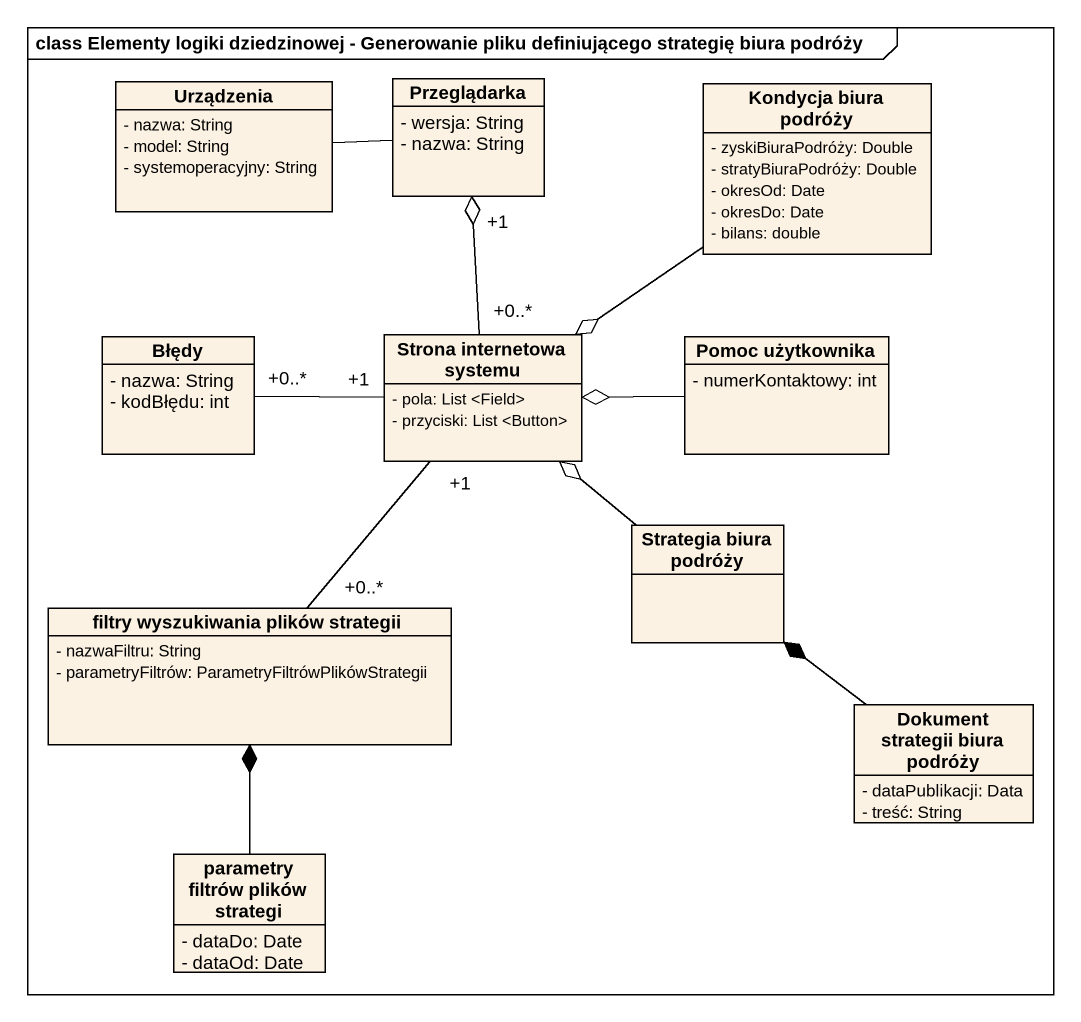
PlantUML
@startuml
mainframe class Elementy logiki dziedzinowej - Generowanie pliku definiującego strategię biura podróży
hide circle
hide empty members
skinparam classAttributeIconSize 0
class Urządzenia {
  - nazwa: String
  - model: String
  - systemoperacyjny: String
}
class Przeglądarka {
  - wersja: String
  - nazwa: String
}
class "Kondycja biura podróży" as Kondycja_biura_podróży {
  - zyskiBiuraPodróży: Double
  - stratyBiuraPodróży: Double
  - okresOd: Date
  - okresDo: Date
  - bilans: double
}
class Błędy {
  - nazwa: String
  - kodBłędu: int
}
class "Strona internetowa systemu" as Strona_internetowa_systemu {
  - pola: List <Field>
  - przyciski: List <Button>
}
class "Pomoc użytkownika" as Pomoc_użytkownika {
  - numerKontaktowy: int
}
class "Strategia biura podróży" as Strategia_biura_podróży
class "filtry wyszukiwania plików strategii" as filtry_wyszukiwania_plików {
  - nazwaFiltru: String
  - parametryFiltrów: ParametryFiltrówPlikówStrategii
}
class "Dokument strategii biura podróży" as Dokument_strategii_biura {
  - dataPublikacji: Data
  - treść: String
}
class "parametry filtrów plików strategi" as parametry_filtrów_plików {
  - dataDo: Date
  - dataOd: Date
}
Urządzenia -right- Przeglądarka
Kondycja_biura_podróży --o Strona_internetowa_systemu
Błędy "+0..*" -right- "+1" Strona_internetowa_systemu
Strona_internetowa_systemu "+0..*" -up-o "+1" Przeglądarka
Pomoc_użytkownika -left-o Strona_internetowa_systemu
Strategia_biura_podróży -up-o Strona_internetowa_systemu
filtry_wyszukiwania_plików "+0..*" -up- "+1" Strona_internetowa_systemu
Dokument_strategii_biura -up-* Strategia_biura_podróży
parametry_filtrów_plików -up-* filtry_wyszukiwania_plików
@enduml
